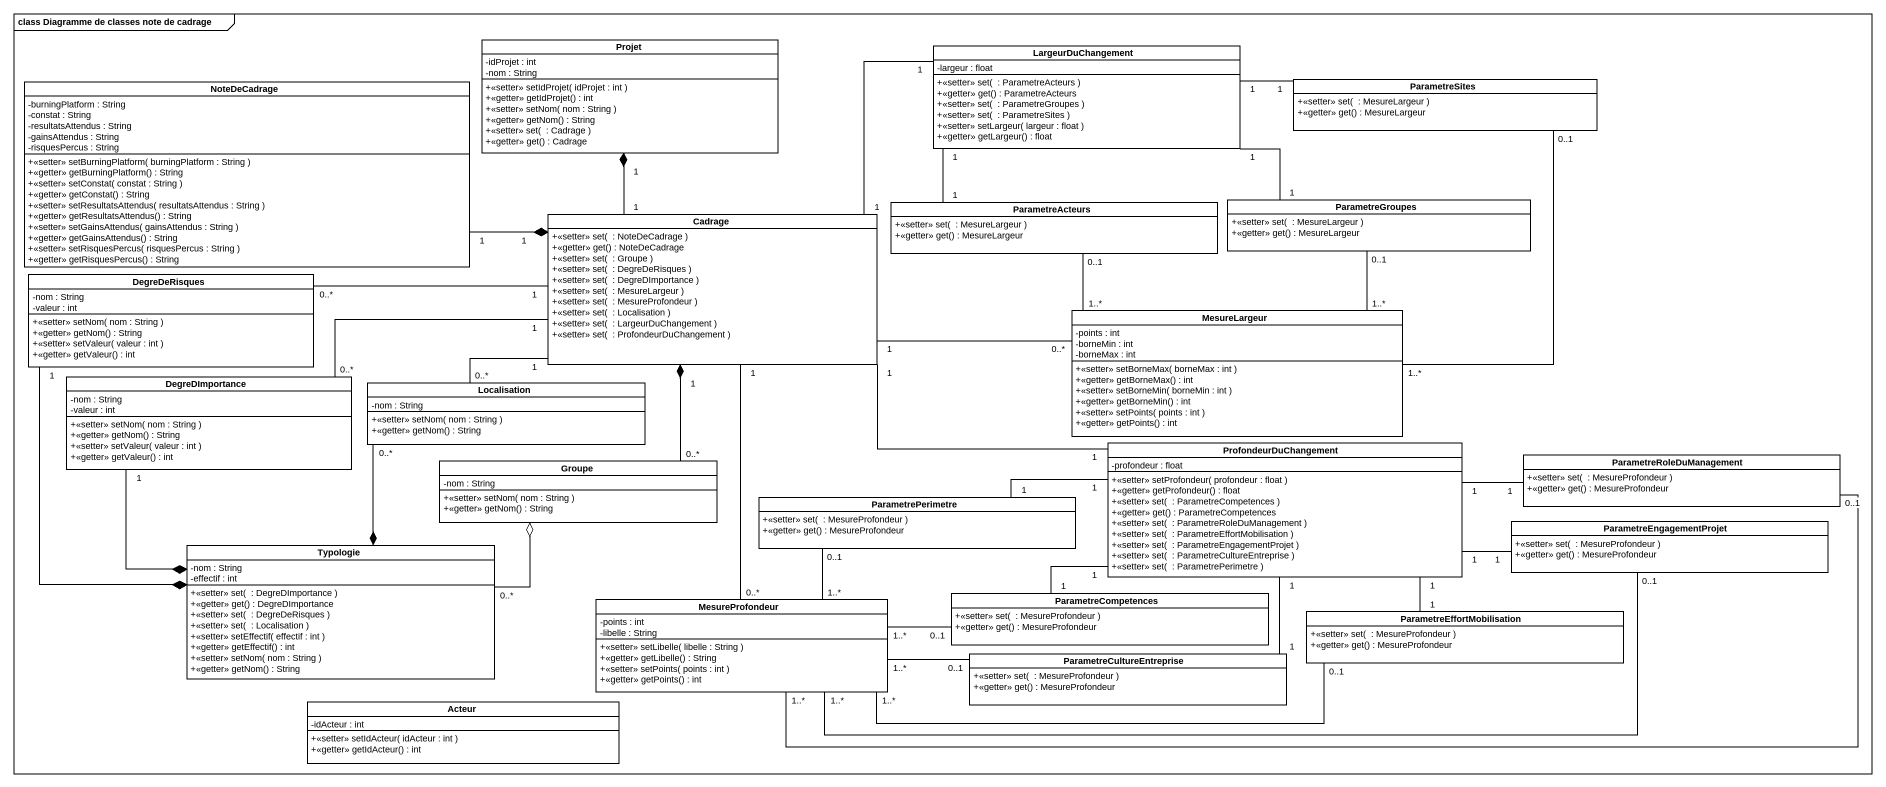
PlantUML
@startuml
mainframe class Diagramme de classes note de cadrage
hide circle
hide empty members
skinparam classAttributeIconSize 0
class Projet {
  -idProjet : int
  -nom : String
  +<<setter>> setIdProjet( idProjet : int )
  +<<getter>> getIdProjet() : int
  +<<setter>> setNom( nom : String )
  +<<getter>> getNom() : String
  +<<setter>> set(  : Cadrage )
  +<<getter>> get() : Cadrage
}
class LargeurDuChangement {
  -largeur : float
  +<<setter>> set(  : ParametreActeurs )
  +<<getter>> get() : ParametreActeurs
  +<<setter>> set(  : ParametreGroupes )
  +<<setter>> set(  : ParametreSites )
  +<<setter>> setLargeur( largeur : float )
  +<<getter>> getLargeur() : float
}
class NoteDeCadrage {
  -burningPlatform : String
  -constat : String
  -resultatsAttendus : String
  -gainsAttendus : String
  -risquesPercus : String
  +<<setter>> setBurningPlatform( burningPlatform : String )
  +<<getter>> getBurningPlatform() : String
  +<<setter>> setConstat( constat : String )
  +<<getter>> getConstat() : String
  +<<setter>> setResultatsAttendus( resultatsAttendus : String )
  +<<getter>> getResultatsAttendus() : String
  +<<setter>> setGainsAttendus( gainsAttendus : String )
  +<<getter>> getGainsAttendus() : String
  +<<setter>> setRisquesPercus( risquesPercus : String )
  +<<getter>> getRisquesPercus() : String
}
class ParametreSites {
  +<<setter>> set(  : MesureLargeur )
  +<<getter>> get() : MesureLargeur
}
class ParametreActeurs {
  +<<setter>> set(  : MesureLargeur )
  +<<getter>> get() : MesureLargeur
}
class ParametreGroupes {
  +<<setter>> set(  : MesureLargeur )
  +<<getter>> get() : MesureLargeur
}
class Cadrage {
  +<<setter>> set(  : NoteDeCadrage )
  +<<getter>> get() : NoteDeCadrage
  +<<setter>> set(  : Groupe )
  +<<setter>> set(  : DegreDeRisques )
  +<<setter>> set(  : DegreDImportance )
  +<<setter>> set(  : MesureLargeur )
  +<<setter>> set(  : MesureProfondeur )
  +<<setter>> set(  : Localisation )
  +<<setter>> set(  : LargeurDuChangement )
  +<<setter>> set(  : ProfondeurDuChangement )
}
class DegreDeRisques {
  -nom : String
  -valeur : int
  +<<setter>> setNom( nom : String )
  +<<getter>> getNom() : String
  +<<setter>> setValeur( valeur : int )
  +<<getter>> getValeur() : int
}
class MesureLargeur {
  -points : int
  -borneMin : int
  -borneMax : int
  +<<setter>> setBorneMax( borneMax : int )
  +<<getter>> getBorneMax() : int
  +<<setter>> setBorneMin( borneMin : int )
  +<<getter>> getBorneMin() : int
  +<<setter>> setPoints( points : int )
  +<<getter>> getPoints() : int
}
class DegreDImportance {
  -nom : String
  -valeur : int
  +<<setter>> setNom( nom : String )
  +<<getter>> getNom() : String
  +<<setter>> setValeur( valeur : int )
  +<<getter>> getValeur() : int
}
class Localisation {
  -nom : String
  +<<setter>> setNom( nom : String )
  +<<getter>> getNom() : String
}
class Groupe {
  -nom : String
  +<<setter>> setNom( nom : String )
  +<<getter>> getNom() : String
}
class ProfondeurDuChangement {
  -profondeur : float
  +<<setter>> setProfondeur( profondeur : float )
  +<<getter>> getProfondeur() : float
  +<<setter>> set(  : ParametreCompetences )
  +<<getter>> get() : ParametreCompetences
  +<<setter>> set(  : ParametreRoleDuManagement )
  +<<setter>> set(  : ParametreEffortMobilisation )
  +<<setter>> set(  : ParametreEngagementProjet )
  +<<setter>> set(  : ParametreCultureEntreprise )
  +<<setter>> set(  : ParametrePerimetre )
}
class ParametreRoleDuManagement {
  +<<setter>> set(  : MesureProfondeur )
  +<<getter>> get() : MesureProfondeur
}
class ParametrePerimetre {
  +<<setter>> set(  : MesureProfondeur )
  +<<getter>> get() : MesureProfondeur
}
class Typologie {
  -nom : String
  -effectif : int
  +<<setter>> set(  : DegreDImportance )
  +<<getter>> get() : DegreDImportance
  +<<setter>> set(  : DegreDeRisques )
  +<<setter>> set(  : Localisation )
  +<<setter>> setEffectif( effectif : int )
  +<<getter>> getEffectif() : int
  +<<setter>> setNom( nom : String )
  +<<getter>> getNom() : String
}
class ParametreEngagementProjet {
  +<<setter>> set(  : MesureProfondeur )
  +<<getter>> get() : MesureProfondeur
}
class ParametreCompetences {
  +<<setter>> set(  : MesureProfondeur )
  +<<getter>> get() : MesureProfondeur
}
class MesureProfondeur {
  -points : int
  -libelle : String
  +<<setter>> setLibelle( libelle : String )
  +<<getter>> getLibelle() : String
  +<<setter>> setPoints( points : int )
  +<<getter>> getPoints() : int
}
class ParametreEffortMobilisation {
  +<<setter>> set(  : MesureProfondeur )
  +<<getter>> get() : MesureProfondeur
}
class ParametreCultureEntreprise {
  +<<setter>> set(  : MesureProfondeur )
  +<<getter>> get() : MesureProfondeur
}
class Acteur {
  -idActeur : int
  +<<setter>> setIdActeur( idActeur : int )
  +<<getter>> getIdActeur() : int
}
Projet "1" *-- "1" Cadrage
LargeurDuChangement "1" -right- "1" ParametreSites
LargeurDuChangement "1" -- "1" ParametreActeurs
LargeurDuChangement "1" -right- "1" ParametreGroupes
ParametreSites "0..1" -- "1..*" MesureLargeur
ParametreActeurs "0..1" -- "1..*" MesureLargeur
ParametreGroupes "0..1" -- "1..*" MesureLargeur
Cadrage "1" -right- "1" LargeurDuChangement
Cadrage "1" *-left- "1" NoteDeCadrage
Cadrage "1" -left- "0..*" DegreDeRisques
Cadrage "1" -right- "0..*" MesureLargeur
Cadrage "1" -left- "0..*" DegreDImportance
Cadrage "1" -- "0..*" Localisation
Cadrage "1" *-- "0..*" Groupe
Cadrage "1" -right- "1" ProfondeurDuChangement
Cadrage "1" -- "0..*" MesureProfondeur
Groupe o-left- "0..*" Typologie
ProfondeurDuChangement "1" -right- "1" ParametreRoleDuManagement
ProfondeurDuChangement "1" -right- "1" ParametreEngagementProjet
ProfondeurDuChangement "1" -- "1" ParametreCompetences
ProfondeurDuChangement "1" -- "1" ParametreEffortMobilisation
ParametreRoleDuManagement "0..1" -left- "1..*" MesureProfondeur
ParametrePerimetre "1" -right- "1" ProfondeurDuChangement
ParametrePerimetre "0..1" -- "1..*" MesureProfondeur
Typologie *-up- "1" DegreDeRisques
Typologie *-up- "1" DegreDImportance
Typologie *-up- "0..*" Localisation
ParametreEngagementProjet "0..1" -left- "1..*" MesureProfondeur
MesureProfondeur "1..*" -right- "0..1" ParametreCompetences
MesureProfondeur "1..*" -right- "0..1" ParametreEffortMobilisation
ParametreCultureEntreprise "1" -up- "1" ProfondeurDuChangement
ParametreCultureEntreprise "0..1" -left- "1..*" MesureProfondeur
@enduml
